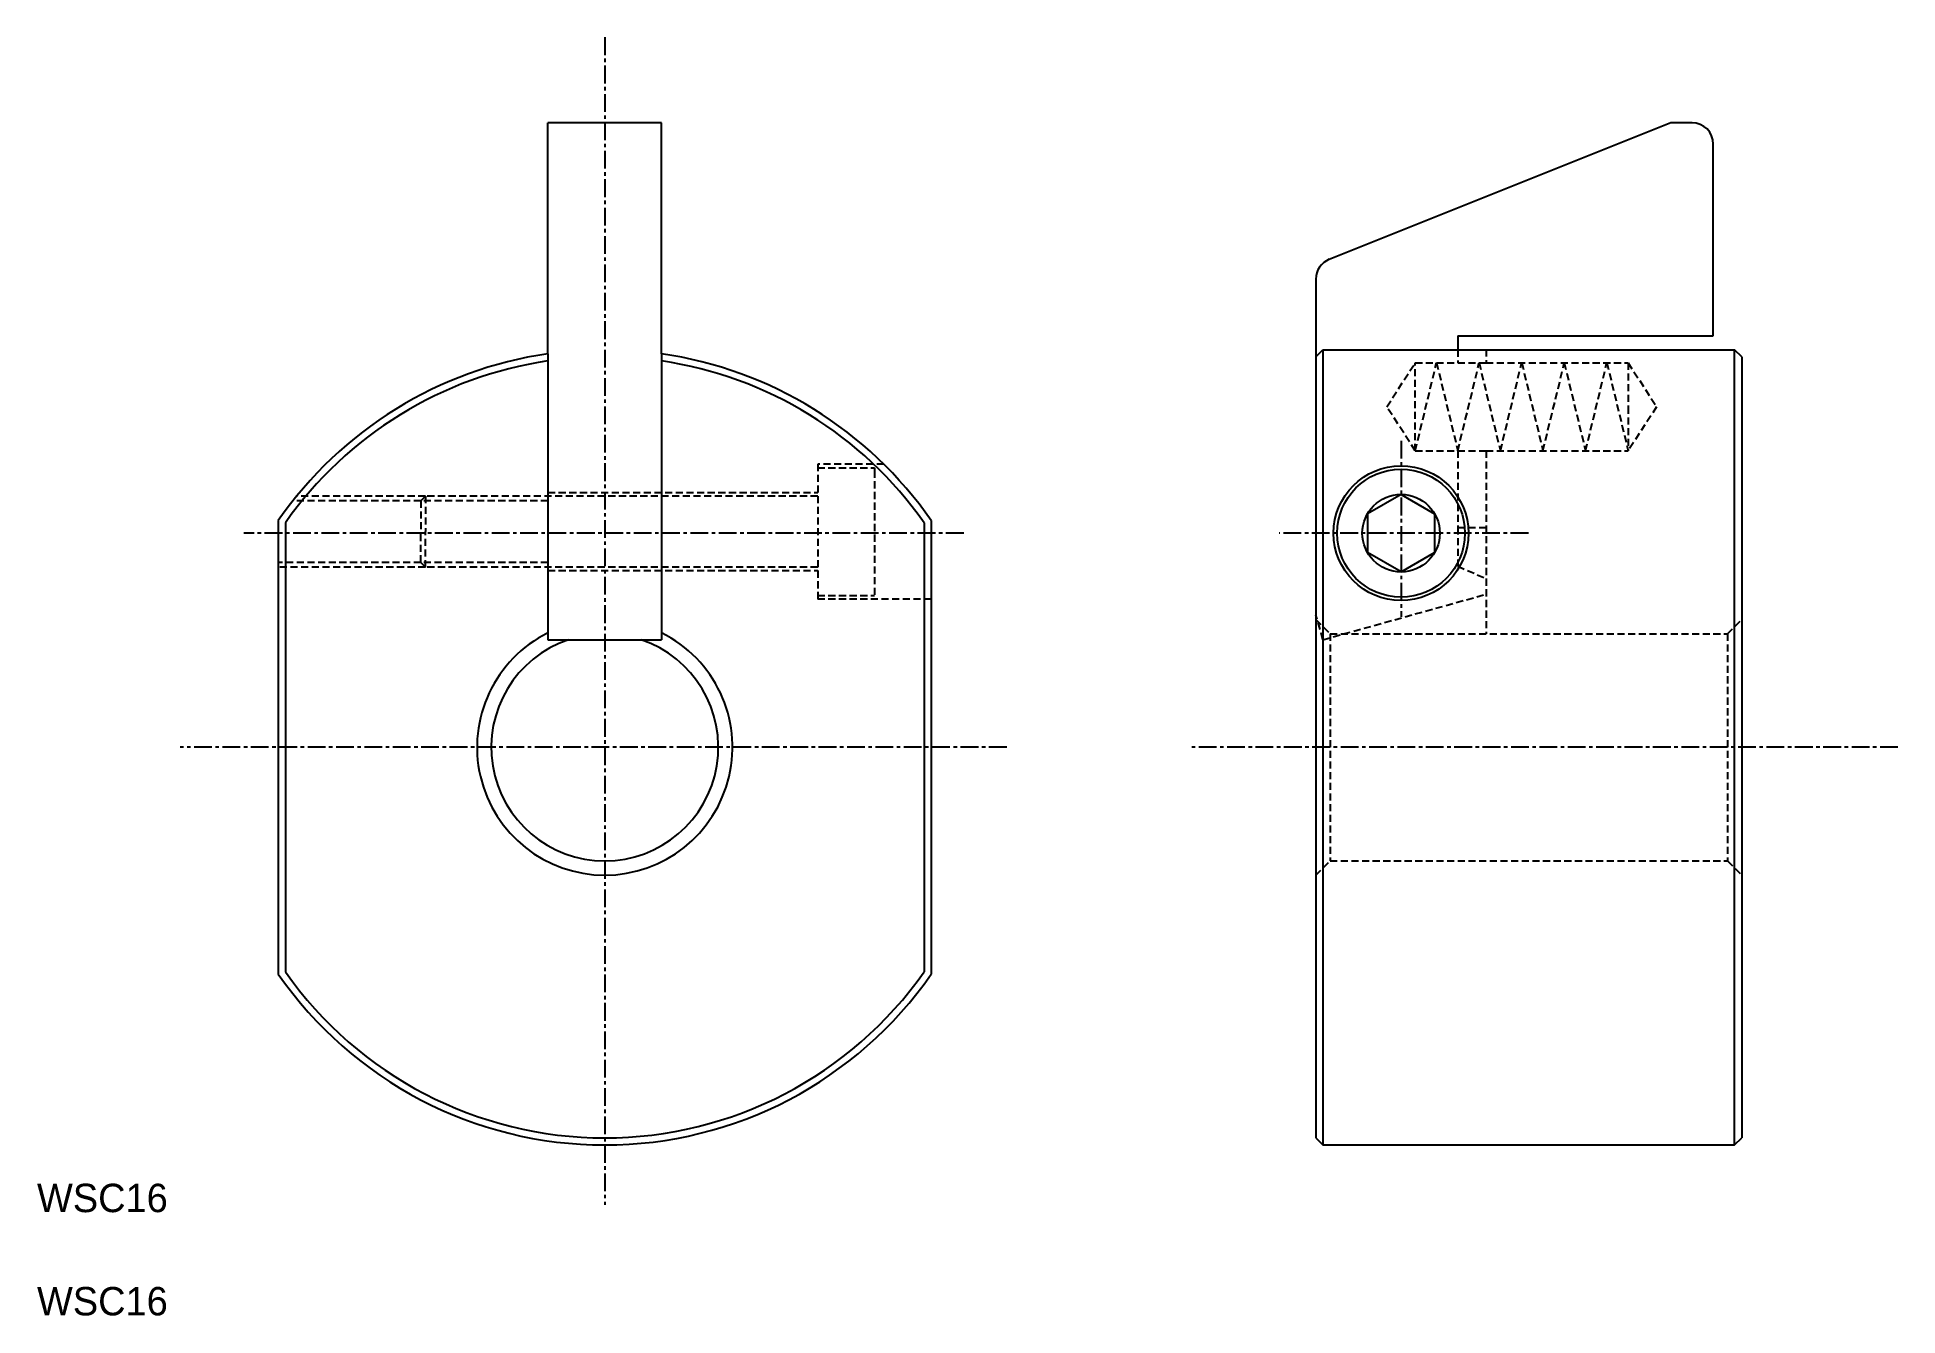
# Model space of a CAD drawing. Extents: x 24 to 155, y 46 to 136.
import ezdxf

# ---------------------------------------------------------------- set-up
doc = ezdxf.new("R2010")
doc.units = 0
doc.linetypes.add('CENTER', pattern=[2, 1.25, -0.25, 0.25, -0.25])
doc.linetypes.add('DASHED', pattern=[0.75, 0.5, -0.25])
doc.layers.get('0').update_dxf_attribs({"linetype": 'CONTINUOUS'})
doc.layers.add('CENTER', color=1, linetype='CENTER')

msp = doc.modelspace()

# ---------------------------------------------------------------- linework, layer by layer
at = {"color": 7, "linetype": 'CONTINUOUS'}
for p, q in [((59.79, 113.58), (59.79, 129.85)), ((67.79, 129.85), (59.79, 129.85)), ((67.79, 113.58), (67.79, 129.85)), ((138.89, 129.85), (114.83, 120.23)), ((140.39, 129.85), (138.89, 129.85)), ((141.89, 114.85), (141.89, 128.35)), ((113.89, 118.84), (113.89, 113.37)), ((123.89, 114.85), (141.89, 114.85)), ((123.89, 114.85), (123.89, 113.87)), ((59.79, 113.58), (59.79, 93.45)), ((67.79, 113.58), (67.79, 93.45)), ((113.89, 113.37), (114.39, 113.87)), ((113.89, 113.37), (113.89, 58.37)), ((114.39, 113.87), (143.39, 113.87)), ((114.39, 113.87), (114.39, 57.87)), ((143.89, 113.37), (143.39, 113.87)), ((143.39, 57.87), (143.39, 113.87)), ((143.89, 113.37), (143.89, 58.37)), ((119.89, 103.68), (117.52, 102.32)), ((119.89, 103.68), (122.25, 102.32)), ((117.52, 102.32), (117.52, 99.59)), ((122.25, 102.32), (122.25, 99.59)), ((40.79, 101.84), (40.79, 69.9)), ((41.29, 101.68), (41.29, 70.06)), ((86.29, 101.68), (86.29, 70.06)), ((86.79, 101.84), (86.79, 69.9)), ((119.89, 98.23), (117.52, 99.59)), ((119.89, 98.23), (122.25, 99.59)), ((59.79, 93.45), (61.24, 93.45)), ((61.24, 93.45), (66.35, 93.45)), ((66.35, 93.45), (67.79, 93.45)), ((113.89, 58.37), (114.39, 57.87)), ((114.39, 57.87), (143.39, 57.87)), ((143.39, 57.87), (143.89, 58.37))]:
    msp.add_line(p, q, dxfattribs=at)
at = {"color": 3, "linetype": 'DASHED'}
for p, q in [((118.89, 109.85), (120.89, 112.95)), ((120.89, 106.75), (122.39, 112.95)), ((120.89, 106.75), (120.89, 112.95)), ((120.89, 112.95), (123.89, 112.95)), ((122.39, 112.95), (123.89, 106.75)), ((123.89, 113.87), (123.89, 112.95)), ((123.89, 106.75), (125.39, 112.95)), ((123.89, 112.95), (125.89, 112.95)), ((125.39, 112.95), (126.89, 106.75)), ((125.89, 113.88), (125.89, 112.95)), ((125.89, 112.95), (135.89, 112.95)), ((126.89, 106.75), (128.39, 112.95)), ((128.39, 112.95), (129.89, 106.75)), ((129.89, 106.75), (131.39, 112.95)), ((131.39, 112.95), (132.89, 106.75)), ((132.89, 106.75), (134.39, 112.95)), ((134.39, 112.95), (135.89, 106.75)), ((135.89, 112.95), (135.89, 109.85)), ((135.89, 112.95), (137.89, 109.85)), ((120.89, 106.75), (118.89, 109.85)), ((137.89, 109.85), (135.89, 106.75)), ((135.89, 109.85), (135.89, 106.75)), ((120.89, 106.75), (123.89, 106.75)), ((123.89, 106.75), (123.89, 101.35)), ((123.89, 106.75), (125.89, 106.75)), ((125.89, 106.75), (135.89, 106.75)), ((125.89, 106.75), (125.89, 93.85)), ((78.79, 105.81), (78.79, 96.31)), ((83.45, 105.81), (78.79, 105.81)), ((78.79, 105.56), (82.6, 105.56)), ((82.6, 105.56), (82.79, 105.56)), ((82.79, 105.56), (82.79, 105.35)), ((82.79, 105.35), (82.79, 96.56)), ((51.15, 103.56), (42.09, 103.56)), ((51.15, 103.56), (50.84, 103.23)), ((78.79, 103.56), (51.15, 103.56)), ((51.15, 103.56), (51.15, 101.06)), ((59.79, 103.81), (78.79, 103.81)), ((50.84, 103.23), (41.82, 103.23)), ((59.79, 103.23), (50.84, 103.23)), ((50.84, 103.23), (50.84, 101.06)), ((50.84, 98.89), (50.84, 101.06)), ((51.15, 98.56), (51.15, 101.06)), ((123.89, 101.35), (125.89, 101.35)), ((123.89, 101.35), (123.89, 98.63)), ((50.84, 98.89), (40.79, 98.89)), ((51.15, 98.56), (40.79, 98.56)), ((59.79, 98.89), (50.84, 98.89)), ((51.15, 98.56), (50.84, 98.89)), ((78.79, 98.56), (51.15, 98.56)), ((123.89, 98.63), (125.89, 97.74)), ((59.79, 98.31), (78.79, 98.31)), ((78.79, 96.56), (82.79, 96.56)), ((86.79, 96.31), (78.79, 96.31)), ((114.39, 93.45), (125.89, 96.65)), ((114.39, 93.45), (113.89, 95.18)), ((113.89, 94.87), (114.89, 93.87)), ((142.89, 93.87), (143.89, 94.87)), ((114.89, 93.87), (142.89, 93.87)), ((114.89, 93.87), (114.89, 77.87)), ((142.89, 93.87), (142.89, 77.87)), ((113.89, 76.87), (114.89, 77.87)), ((114.89, 77.87), (142.89, 77.87)), ((142.89, 77.87), (143.89, 76.87))]:
    msp.add_line(p, q, dxfattribs=at)
at = {"color": 7, "linetype": 'CONTINUOUS'}
for radius in [4.75, 4.5, 2.73]:
    msp.add_circle((119.89, 100.95), radius, dxfattribs=at)
for centre, radius, start, end in [((140.39, 128.35), 1.5, 0, 90), ((115.39, 118.84), 1.5, 111.8014, 180), ((63.79, 85.87), 28, 98.2132, 145.2281), ((63.79, 85.87), 27.5, 98.3636, 144.9032), ((63.79, 85.87), 28, 34.7719, 81.7868), ((63.79, 85.87), 27.5, 35.0968, 81.6364), ((63.79, 85.87), 9, 116.3878, 63.6122), ((63.79, 85.87), 8, 108.633, 71.367), ((63.79, 85.87), 28, 214.7719, 325.2281), ((63.79, 85.87), 27.5, 215.0968, 324.9032)]:
    msp.add_arc(centre, radius, start, end, dxfattribs=at)
at = {"layer": 'CENTER', "color": 1, "linetype": 'CENTER'}
for p, q in [((63.79, 135.87), (63.79, 53.65)), ((119.89, 107.45), (119.89, 95.07)), ((89.08, 100.95), (38.36, 100.95)), ((128.86, 100.95), (111.3, 100.95)), ((92.11, 85.87), (33.87, 85.87)), ((154.89, 85.87), (105.11, 85.87))]:
    msp.add_line(p, q, dxfattribs=at)

# ---------------------------------------------------------------- texts
at = {"color": 7, "linetype": 'CONTINUOUS'}
for p in [(23.79, 53.14), (23.79, 45.87)]:
    msp.add_text('WSC16', height=2, dxfattribs=at).set_placement(p)

doc.saveas('drawing.dxf')
